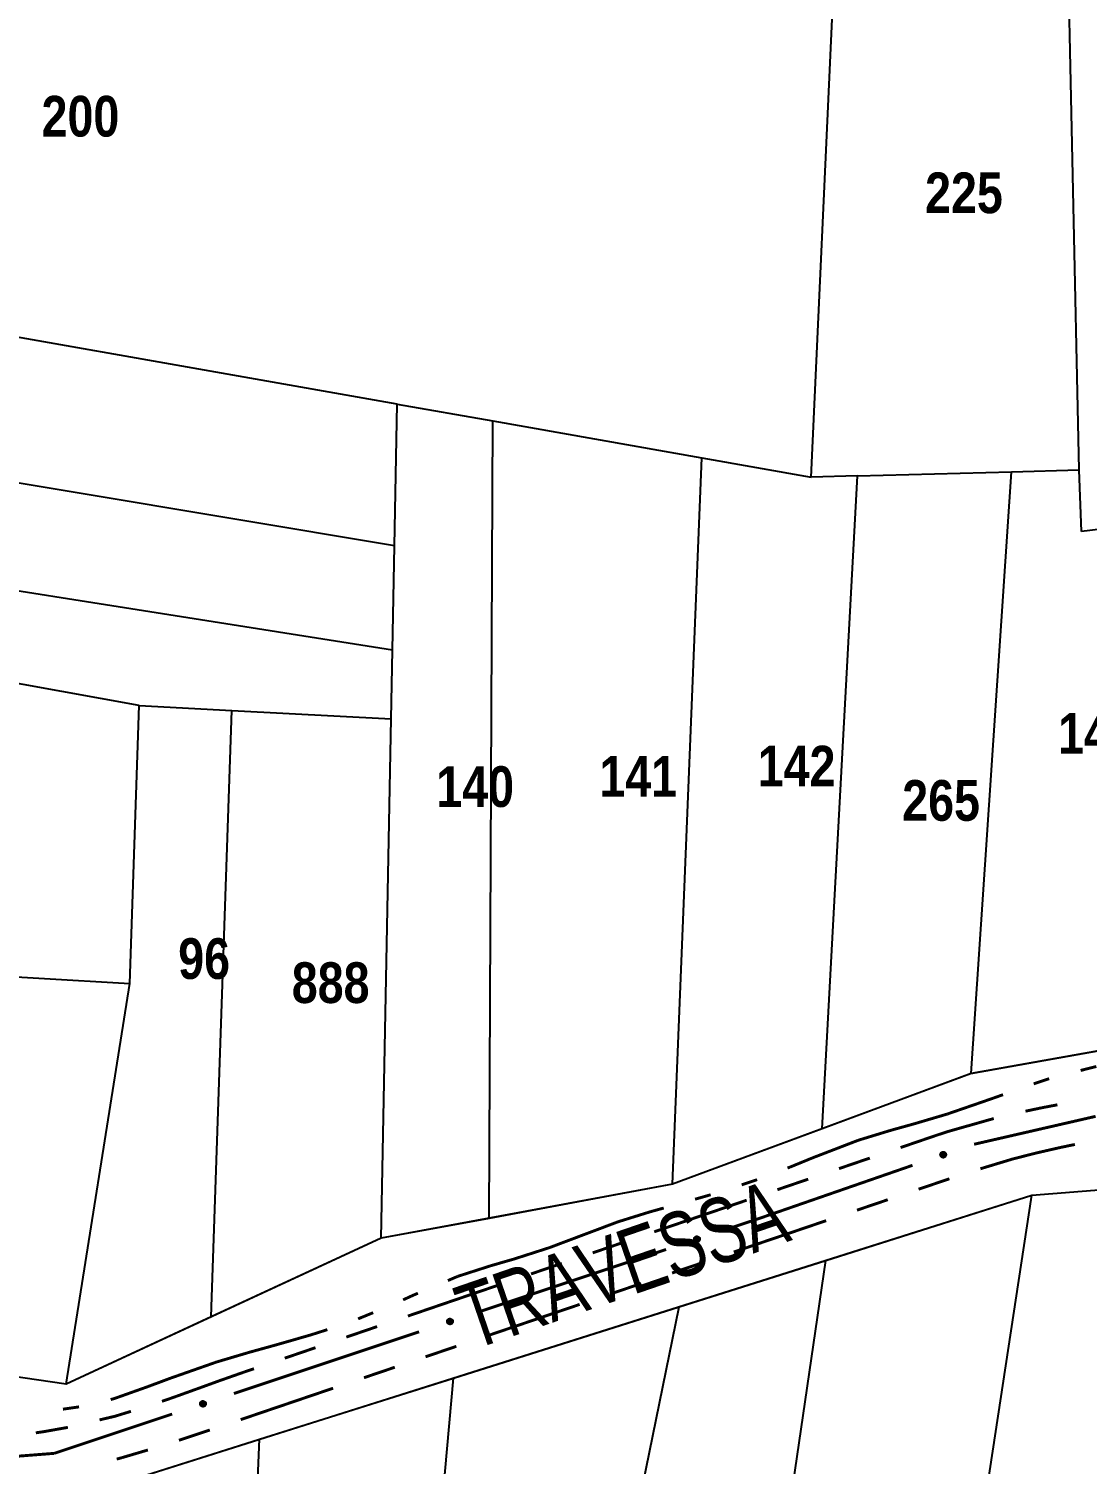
# Model space of a CAD drawing. Extents: x 203591 to 208218, y 4854879 to 4857795.
# Drawn here: x 204735.7 to 204800.8, y 4855756 to 4855844.2 of the extents above; entities that cross this region are included whole.
import ezdxf
from ezdxf.enums import TextEntityAlignment as Align

# ---------------------------------------------------------------- set-up
doc = ezdxf.new("R2010")
doc.units = 0
doc.header["$LTSCALE"] = 1.5
doc.header["$MEASUREMENT"] = 0
doc.linetypes.add('PHANTOMX2', pattern=[5, 2.5, -0.5, 0.5, -0.5, 0.5, -0.5])
for name, color, linetype in [('CD-MALHA-LOTES', 40, 'CONTINUOUS'), ('HD-VALAS-DRENOS', 170, 'CONTINUOUS'), ('RU-QUADRAS', 210, 'CONTINUOUS'), ('SV-EIXO-RUA-N-PAV', 6, 'CONTINUOUS'), ('SV-RUA-NAO-PAV-S-GUIA-C-GUIA', 7, 'PHANTOMX2'), ('SV-TXT-RUA-N-PAV-S-GUIA-C-GUIA', 7, 'CONTINUOUS'), ('Th_NmrPorta', 7, 'CONTINUOUS')]:
    doc.layers.add(name, color=color, linetype=linetype)
doc.styles.add('ARIAL', font='ARIAL.TTF')
doc.styles.get("Standard").update_dxf_attribs({"font": 'swisscbo.ttf'})

msp = doc.modelspace()

# ---------------------------------------------------------------- linework, layer by layer
at = {"layer": 'CD-MALHA-LOTES', "linetype": 'Continuous', "flags": 128}
for points in [[(204800.27, 4855817.07), (204799.11, 4855871.43)], [(204783.82, 4855816.63), (204785.14, 4855845.68)], [(204758.37, 4855821.12), (204721.65, 4855827.59)], [(204758.21, 4855812.41), (204758.37, 4855821.12)], [(204758.37, 4855821.12), (204764.24, 4855820.08)], [(204764.02, 4855771.07), (204764.24, 4855820.08)], [(204764.24, 4855820.08), (204777.09, 4855817.82)], [(204758.21, 4855812.41), (204718.45, 4855819.05)], [(204775.29, 4855773.17), (204777.09, 4855817.82)], [(204777.09, 4855817.82), (204783.82, 4855816.63)], [(204796.12, 4855816.96), (204800.27, 4855817.07)], [(204800.42, 4855813.29), (204800.27, 4855817.07)], [(204786.66, 4855816.71), (204783.82, 4855816.63)], [(204784.49, 4855776.58), (204786.66, 4855816.71)], [(204786.66, 4855816.71), (204796.12, 4855816.96)], [(204793.65, 4855779.97), (204796.12, 4855816.96)], [(204802.96, 4855813.59), (204800.42, 4855813.29)], [(204758.08, 4855806), (204716.04, 4855812.62)], [(204758.08, 4855806), (204758.21, 4855812.41)], [(204742.51, 4855802.59), (204714.2, 4855807.71)], [(204758, 4855801.78), (204758.08, 4855806)], [(204741.94, 4855785.51), (204742.51, 4855802.59)], [(204742.51, 4855802.59), (204748.2, 4855802.29)], [(204746.93, 4855765.01), (204748.2, 4855802.29)], [(204748.2, 4855802.29), (204758, 4855801.78)], [(204757.39, 4855769.85), (204758, 4855801.78)], [(204730.73, 4855786.16), (204741.94, 4855785.51)], [(204738.03, 4855760.89), (204741.94, 4855785.51)], [(204803.88, 4855781.79), (204793.65, 4855779.97)], [(204793.65, 4855779.97), (204784.49, 4855776.58)], [(204784.49, 4855776.58), (204775.29, 4855773.17)], [(204797.38, 4855772.49), (204815.41, 4855773.93)], [(204775.29, 4855773.17), (204764.02, 4855771.07)], [(204784.72, 4855768.49), (204797.38, 4855772.49)], [(204792.11, 4855737.93), (204797.38, 4855772.49)], [(204764.02, 4855771.07), (204757.39, 4855769.85)], [(204757.39, 4855769.85), (204746.93, 4855765.01)], [(204775.7, 4855765.64), (204784.72, 4855768.49)], [(204779.53, 4855733.04), (204784.72, 4855768.49)], [(204746.93, 4855765.01), (204738.03, 4855760.89)], [(204761.84, 4855761.26), (204775.7, 4855765.64)], [(204768.84, 4855732.01), (204775.7, 4855765.64)], [(204738.03, 4855760.89), (204724.97, 4855762.78)], [(204749.91, 4855757.5), (204761.84, 4855761.26)], [(204759.12, 4855731.07), (204761.84, 4855761.26)], [(204739.24, 4855754.13), (204749.91, 4855757.5)], [(204748.77, 4855730.07), (204749.91, 4855757.5)]]:
    msp.add_lwpolyline(points, dxfattribs=at)
at = {"layer": 'HD-VALAS-DRENOS', "const_width": 0.18, "flags": 128}
for points in [[(204801.338549, 4855780.404367), (204800.368643, 4855780.160888)], [(204798.434434, 4855779.654636), (204797.484998, 4855779.340677)], [(204795.006047, 4855778.460633), (204792.766471, 4855777.687062)], [(204795.599855, 4855778.672844), (204795.006047, 4855778.460633)], [(204792.172256, 4855777.481815), (204790.857101, 4855777.093315)], [(204792.766471, 4855777.687062), (204792.172256, 4855777.481815)], [(204788.702311, 4855776.482329), (204787.019065, 4855775.967573)], [(204788.933368, 4855776.546503), (204788.702311, 4855776.482329)], [(204790.148719, 4855776.884058), (204788.933368, 4855776.546503)], [(204790.857101, 4855777.093315), (204790.148719, 4855776.884058)], [(204786.7, 4855775.87), (204784.211721, 4855774.911935)], [(204787.019065, 4855775.967573), (204786.7, 4855775.87)], [(204783.901723, 4855774.792577), (204783.28387, 4855774.539126)], [(204784.211721, 4855774.911935), (204783.901723, 4855774.792577)], [(204782.512784, 4855774.222817), (204782.357057, 4855774.163734)], [(204783.28387, 4855774.539126), (204782.512784, 4855774.222817)], [(204780.393232, 4855773.418663), (204779.541019, 4855773.130586)], [(204780.487116, 4855773.454282), (204780.393232, 4855773.418663)], [(204777.538643, 4855772.493901), (204776.673873, 4855772.249288)], [(204777.6354, 4855772.523895), (204777.538643, 4855772.493901)], [(204772.831793, 4855771.137546), (204771.94, 4855770.86)], [(204773.878335, 4855771.463254), (204772.831793, 4855771.137546)], [(204774.748893, 4855771.706658), (204773.878335, 4855771.463254)], [(204771.94, 4855770.86), (204770.006637, 4855770.131627)], [(204767.729013, 4855769.272952), (204766.238304, 4855768.79358)], [(204768.135193, 4855769.426151), (204767.729013, 4855769.272952)], [(204769.133032, 4855769.802507), (204768.135193, 4855769.426151)], [(204770.006637, 4855770.131627), (204769.133032, 4855769.802507)], [(204765.565719, 4855768.577295), (204764.32305, 4855768.218266)], [(204766.238304, 4855768.79358), (204765.565719, 4855768.577295)], [(204762.1, 4855767.51), (204761.486102, 4855767.249799)], [(204762.41724, 4855767.612004), (204762.1, 4855767.51)], [(204764.123069, 4855768.160489), (204762.41724, 4855767.612004)], [(204764.32305, 4855768.218266), (204764.123069, 4855768.160489)], [(204759.340084, 4855766.340211), (204758.730928, 4855766.063218)], [(204759.644678, 4855766.469312), (204759.340084, 4855766.340211)], [(204756.892965, 4855765.275483), (204755.967794, 4855764.895933)], [(204754.08088, 4855764.233965), (204753.128018, 4855763.930559)], [(204750.243644, 4855763.105997), (204749.296526, 4855762.844404)], [(204750.743596, 4855763.244084), (204750.243644, 4855763.105997)], [(204751.206348, 4855763.376515), (204750.743596, 4855763.244084)], [(204753.000977, 4855763.890107), (204751.206348, 4855763.376515)], [(204753.128018, 4855763.930559), (204753.000977, 4855763.890107)], [(204747.26, 4855762.24), (204744.530363, 4855761.281303)], [(204747.362483, 4855762.270415), (204747.26, 4855762.24)], [(204749.296526, 4855762.844404), (204747.362483, 4855762.270415)], [(204743.02817, 4855760.723351), (204741.711398, 4855760.255197)], [(204743.592707, 4855760.933785), (204743.02817, 4855760.723351)], [(204744.437581, 4855761.248716), (204743.592707, 4855760.933785)], [(204744.530363, 4855761.281303), (204744.437581, 4855761.248716)], [(204741.018741, 4855760.008937), (204740.764022, 4855759.936315)], [(204741.711398, 4855760.255197), (204741.018741, 4855760.008937)], [(204738.819524, 4855759.486763), (204737.82985, 4855759.343427)]]:
    msp.add_lwpolyline(points, dxfattribs=at)
at = {"layer": 'RU-QUADRAS', "color": 6, "linetype": 'Continuous'}
msp.add_lwpolyline([(205011.79, 4855806.79), (204928.96, 4855795.83), (204928.74, 4855797.82, 0.007169753), (204822.37, 4855785.08), (204793.61, 4855779.96), (204775.29, 4855773.17), (204757.39, 4855769.85), (204738.03, 4855760.89), (204724.97, 4855762.78), (204723.73, 4855757.76), (204664.24, 4855762.88), (204665.09, 4855772.42), (204668.36, 4855781.52), (204669.07, 4855785.22), (204683.02, 4855788.92), (204706.64, 4855787.56), (204735.25, 4855863.86), (204799.11, 4855872.3), (204799.11, 4855871.43), (204872.83, 4855883.51), (204873.12, 4855881.76), (204926.68, 4855888.9), (204928.13, 4855883.51), (204959.64, 4855890.5)], format="xyb", dxfattribs=at)
msp.add_lwpolyline([(205003.53, 4855702.96), (204927.62, 4855701.12), (204927.89, 4855699.12), (204871.88, 4855695.7), (204872.17, 4855692.29), (204794.88, 4855689.44), (204782.43, 4855690.3), (204783.2, 4855695.12), (204732.27, 4855705.31), (204709, 4855715.52), (204710.05, 4855718.36), (204669.07, 4855731.64), (204665.56, 4855743.8), (204666.65, 4855752.85), (204739.24, 4855754.13), (204797.38, 4855772.49), (204815.41, 4855773.93), (204815.6, 4855775.48), (204854.95, 4855775.33), (204855.09, 4855779.03), (204873.02, 4855780.6), (204872.91, 4855781.96), (205036.91, 4855798.77)], dxfattribs=at)
at = {"layer": 'SV-EIXO-RUA-N-PAV', "const_width": 0.18, "flags": 128}
for points in [[(204800.645586, 4855777.192005), (204801.29, 4855777.34)], [(204793.823192, 4855775.625182), (204800.645586, 4855777.192005)], [(204780.89, 4855771.16), (204790.039129, 4855774.331412)], [(204778.692093, 4855770.427365), (204780.58946, 4855771.05982)], [(204780.58946, 4855771.05982), (204780.89, 4855771.16)], [(204763.513161, 4855765.36772), (204774.89736, 4855769.162454)], [(204748.334228, 4855760.308076), (204759.718427, 4855764.102809)], [(204737.3, 4855756.63), (204744.539495, 4855759.043165)], [(204732.944393, 4855756.289412), (204736.93222, 4855756.601242)], [(204736.93222, 4855756.601242), (204737.3, 4855756.63)]]:
    msp.add_lwpolyline(points, dxfattribs=at)
at = {"layer": 'SV-EIXO-RUA-N-PAV', "flags": 128}
for points in [[(204791.757011, 4855775.043397), (204791.777735, 4855775.087698), (204791.804605, 4855775.121534), (204791.835138, 4855775.143305), (204791.867136, 4855775.155508), (204791.901278, 4855775.164306), (204791.937657, 4855775.165581), (204791.978347, 4855775.158052), (204792.022933, 4855775.137575), (204792.055786, 4855775.107771), (204792.078732, 4855775.078978), (204792.093377, 4855775.046345), (204792.101368, 4855775.013035), (204792.101443, 4855774.975203), (204792.09341, 4855774.934042), (204792.071735, 4855774.889708), (204792.045165, 4855774.856716), (204792.015079, 4855774.836433), (204791.982178, 4855774.821917), (204791.947214, 4855774.813354), (204791.911497, 4855774.812308), (204791.870069, 4855774.82047), (204791.826594, 4855774.842443), (204791.793387, 4855774.868568), (204791.772687, 4855774.898362), (204791.759125, 4855774.931074), (204791.749885, 4855774.965211), (204791.747081, 4855775.001726), (204791.757011, 4855775.043397)], [(204776.623609, 4855769.853905), (204776.644859, 4855769.897956), (204776.672131, 4855769.931469), (204776.702922, 4855769.952875), (204776.735063, 4855769.964695), (204776.769308, 4855769.973085), (204776.805699, 4855769.973926), (204776.846297, 4855769.965913), (204776.890635, 4855769.944906), (204776.92313, 4855769.914712), (204776.945731, 4855769.885648), (204776.959987, 4855769.852842), (204776.967579, 4855769.819439), (204776.967203, 4855769.781609), (204776.958681, 4855769.740547), (204776.936478, 4855769.696474), (204776.909517, 4855769.663802), (204776.879191, 4855769.643879), (204776.846119, 4855769.629756), (204776.811056, 4855769.62161), (204776.775329, 4855769.620991), (204776.734001, 4855769.629646), (204776.690792, 4855769.652136), (204776.657898, 4855769.678655), (204776.637555, 4855769.708693), (204776.624384, 4855769.741565), (204776.615551, 4855769.775809), (204776.613183, 4855769.812356), (204776.623609, 4855769.853905)], [(204761.444676, 4855764.794261), (204761.465927, 4855764.838311), (204761.493198, 4855764.871825), (204761.523989, 4855764.89323), (204761.556131, 4855764.905051), (204761.590375, 4855764.913441), (204761.626766, 4855764.914282), (204761.667364, 4855764.906269), (204761.711702, 4855764.885262), (204761.744198, 4855764.855068), (204761.766798, 4855764.826004), (204761.781054, 4855764.793198), (204761.788647, 4855764.759795), (204761.78827, 4855764.721965), (204761.779748, 4855764.680902), (204761.757546, 4855764.63683), (204761.730584, 4855764.604157), (204761.700258, 4855764.584235), (204761.667187, 4855764.570112), (204761.632123, 4855764.561966), (204761.596396, 4855764.561346), (204761.555068, 4855764.570001), (204761.511859, 4855764.592492), (204761.478965, 4855764.61901), (204761.458622, 4855764.649049), (204761.445451, 4855764.681921), (204761.436619, 4855764.716165), (204761.43425, 4855764.752711), (204761.444676, 4855764.794261)], [(204746.265743, 4855759.734616), (204746.286994, 4855759.778667), (204746.314265, 4855759.812181), (204746.345057, 4855759.833586), (204746.377198, 4855759.845407), (204746.411442, 4855759.853796), (204746.447834, 4855759.854637), (204746.488431, 4855759.846624), (204746.532769, 4855759.825617), (204746.565265, 4855759.795424), (204746.587866, 4855759.766359), (204746.602121, 4855759.733554), (204746.609714, 4855759.700151), (204746.609338, 4855759.66232), (204746.600815, 4855759.621258), (204746.578613, 4855759.577185), (204746.551651, 4855759.544513), (204746.521325, 4855759.52459), (204746.488254, 4855759.510468), (204746.453191, 4855759.502322), (204746.417463, 4855759.501702), (204746.376135, 4855759.510357), (204746.332926, 4855759.532847), (204746.300032, 4855759.559366), (204746.279689, 4855759.589404), (204746.266518, 4855759.622276), (204746.257686, 4855759.656521), (204746.255317, 4855759.693067), (204746.265743, 4855759.734616)]]:
    msp.add_lwpolyline(points, close=True, dxfattribs=at)
for points in [[(204791.747081, 4855775.001726), (204792.022933, 4855775.137575)], [(204791.749885, 4855774.965211), (204792.055786, 4855775.107771)], [(204791.752999, 4855774.984884), (204792.034884, 4855775.121588)], [(204791.753429, 4855775.021138), (204791.997926, 4855775.144882)], [(204791.757011, 4855775.043397), (204791.978347, 4855775.158052)], [(204791.757725, 4855774.950418), (204792.061975, 4855775.09343)], [(204791.759125, 4855774.931074), (204792.078732, 4855775.078978)], [(204791.768502, 4855774.915161), (204792.085249, 4855775.059617)], [(204791.76928, 4855775.067069), (204791.951153, 4855775.158996)], [(204791.772687, 4855774.898362), (204792.093377, 4855775.046345)], [(204791.777735, 4855775.087698), (204791.937657, 4855775.165581)], [(204791.786568, 4855774.883875), (204792.094685, 4855775.028228)], [(204791.792969, 4855775.107052), (204791.911427, 4855775.161112)], [(204791.793387, 4855774.868568), (204792.101368, 4855775.013035)], [(204791.804605, 4855775.121534), (204791.901278, 4855775.164306)], [(204791.812369, 4855774.85527), (204792.09728, 4855774.991579)], [(204791.826594, 4855774.842443), (204792.101443, 4855774.975203)], [(204791.851459, 4855774.83416), (204792.094718, 4855774.953142)], [(204791.870069, 4855774.82047), (204792.09341, 4855774.934042)], [(204791.895207, 4855774.820441), (204792.075395, 4855774.908895)], [(204791.911497, 4855774.812308), (204792.071735, 4855774.889708)], [(204791.933248, 4855774.814853), (204792.052548, 4855774.870648)], [(204791.947214, 4855774.813354), (204792.045165, 4855774.856716)], [(204776.613183, 4855769.812356), (204776.890635, 4855769.944906)], [(204776.615551, 4855769.775809), (204776.92313, 4855769.914712)], [(204776.618899, 4855769.795444), (204776.902395, 4855769.928778)], [(204776.619762, 4855769.83169), (204776.865717, 4855769.95251)], [(204776.623214, 4855769.760924), (204776.929148, 4855769.900299)], [(204776.623609, 4855769.853905), (204776.846297, 4855769.965913)], [(204776.624384, 4855769.741565), (204776.945731, 4855769.885648)], [(204776.63357, 4855769.725541), (204776.952017, 4855769.86621)], [(204776.636159, 4855769.877429), (204776.819115, 4855769.967181)], [(204776.637555, 4855769.708693), (204776.959987, 4855769.852842)], [(204776.644859, 4855769.897956), (204776.805699, 4855769.973926)], [(204776.651262, 4855769.694042), (204776.961079, 4855769.834711)], [(204776.657898, 4855769.678655), (204776.967579, 4855769.819439)], [(204776.660323, 4855769.917127), (204776.779417, 4855769.96977)], [(204776.672131, 4855769.931469), (204776.769308, 4855769.973085)], [(204776.67672, 4855769.665131), (204776.963236, 4855769.798033)], [(204776.690792, 4855769.652136), (204776.967203, 4855769.781609)], [(204776.715555, 4855769.643556), (204776.960216, 4855769.75963)], [(204776.734001, 4855769.629646), (204776.958681, 4855769.740547)], [(204776.759137, 4855769.629317), (204776.940367, 4855769.715617)], [(204776.775329, 4855769.620991), (204776.936478, 4855769.696474)], [(204776.797109, 4855769.623276), (204776.917066, 4855769.677645)], [(204776.811056, 4855769.62161), (204776.909517, 4855769.663802)], [(204761.43425, 4855764.752711), (204761.711702, 4855764.885262)], [(204761.436619, 4855764.716165), (204761.744198, 4855764.855068)], [(204761.439966, 4855764.7358), (204761.723462, 4855764.869133)], [(204761.440829, 4855764.772046), (204761.686784, 4855764.892866)], [(204761.444281, 4855764.70128), (204761.750215, 4855764.840654)], [(204761.444676, 4855764.794261), (204761.667364, 4855764.906269)], [(204761.445451, 4855764.681921), (204761.766798, 4855764.826004)], [(204761.454637, 4855764.665897), (204761.773084, 4855764.806566)], [(204761.457226, 4855764.817785), (204761.640182, 4855764.907537)], [(204761.458622, 4855764.649049), (204761.781054, 4855764.793198)], [(204761.465927, 4855764.838311), (204761.626766, 4855764.914282)], [(204761.472329, 4855764.634397), (204761.782146, 4855764.775066)], [(204761.478965, 4855764.61901), (204761.788647, 4855764.759795)], [(204761.48139, 4855764.857483), (204761.600484, 4855764.910126)], [(204761.493198, 4855764.871825), (204761.590375, 4855764.913441)], [(204761.497787, 4855764.605487), (204761.784303, 4855764.738389)], [(204761.511859, 4855764.592492), (204761.78827, 4855764.721965)], [(204761.536622, 4855764.583912), (204761.781283, 4855764.699985)], [(204761.555068, 4855764.570001), (204761.779748, 4855764.680902)], [(204761.580204, 4855764.569672), (204761.761434, 4855764.655972)], [(204761.596396, 4855764.561346), (204761.757546, 4855764.63683)], [(204761.618176, 4855764.563631), (204761.738133, 4855764.618)], [(204761.632123, 4855764.561966), (204761.730584, 4855764.604157)], [(204746.255317, 4855759.693067), (204746.532769, 4855759.825617)], [(204746.257686, 4855759.656521), (204746.565265, 4855759.795424)], [(204746.261034, 4855759.676156), (204746.544529, 4855759.809489)], [(204746.261897, 4855759.712402), (204746.507852, 4855759.833222)], [(204746.265349, 4855759.641636), (204746.571282, 4855759.78101)], [(204746.265743, 4855759.734616), (204746.488431, 4855759.846624)], [(204746.266518, 4855759.622276), (204746.587866, 4855759.766359)], [(204746.275705, 4855759.606253), (204746.594152, 4855759.746922)], [(204746.278294, 4855759.758141), (204746.46125, 4855759.847893)], [(204746.279689, 4855759.589404), (204746.602121, 4855759.733554)], [(204746.286994, 4855759.778667), (204746.447834, 4855759.854637)], [(204746.293396, 4855759.574753), (204746.603213, 4855759.715422)], [(204746.300032, 4855759.559366), (204746.609714, 4855759.700151)], [(204746.302458, 4855759.797839), (204746.421552, 4855759.850482)], [(204746.314265, 4855759.812181), (204746.411442, 4855759.853796)], [(204746.318855, 4855759.545843), (204746.605371, 4855759.678745)], [(204746.332926, 4855759.532847), (204746.609338, 4855759.66232)], [(204746.35769, 4855759.524268), (204746.60235, 4855759.640341)], [(204746.376135, 4855759.510357), (204746.600815, 4855759.621258)], [(204746.401271, 4855759.510028), (204746.582501, 4855759.596328)], [(204746.417463, 4855759.501702), (204746.578613, 4855759.577185)], [(204746.439243, 4855759.503987), (204746.5592, 4855759.558356)], [(204746.453191, 4855759.502322), (204746.551651, 4855759.544513)]]:
    msp.add_lwpolyline(points, dxfattribs=at)
at = {"layer": 'SV-RUA-NAO-PAV-S-GUIA-C-GUIA', "const_width": 0.18, "flags": 128}
for points in [[(204797.996231, 4855777.871184), (204796.981149, 4855777.657339)], [(204798.941947, 4855778.050884), (204797.996231, 4855777.871184)], [(204792.146817, 4855776.38751), (204791.46, 4855776.16)], [(204792.180134, 4855776.398546), (204792.146817, 4855776.38751)], [(204793.108425, 4855776.66182), (204792.180134, 4855776.398546)], [(204795.032538, 4855777.207522), (204793.108425, 4855776.66182)], [(204791.46, 4855776.16), (204789.306022, 4855775.423286)], [(204799.108377, 4855775.424469), (204800.016003, 4855775.613572)], [(204787.413648, 4855774.776047), (204785.521273, 4855774.128807)], [(204794.208623, 4855774.118894), (204796.122903, 4855774.698147)], [(204796.122903, 4855774.698147), (204796.190354, 4855774.718557)], [(204796.190354, 4855774.718557), (204797.091125, 4855774.947979)], [(204797.091125, 4855774.947979), (204797.644551, 4855775.088933)], [(204797.644551, 4855775.088933), (204799.037336, 4855775.408185)], [(204799.037336, 4855775.408185), (204799.108377, 4855775.424469)], [(204783.628898, 4855773.481568), (204781.736524, 4855772.834329)], [(204790.411801, 4855772.861562), (204792.305416, 4855773.505164)], [(204779.844149, 4855772.18709), (204774.167026, 4855770.245372)], [(204786.624571, 4855771.574359), (204788.518186, 4855772.21796)], [(204779.050112, 4855768.999953), (204784.730956, 4855770.930757)], [(204772.274651, 4855769.598133), (204770.382277, 4855768.950894)], [(204768.489902, 4855768.303654), (204766.597528, 4855767.656415)], [(204775.262882, 4855767.71275), (204777.156497, 4855768.356351)], [(204764.705153, 4855767.009176), (204759.02803, 4855765.067458)], [(204771.475653, 4855766.425547), (204773.369268, 4855767.069148)], [(204763.901194, 4855763.851141), (204769.582038, 4855765.781945)], [(204757.135655, 4855764.420219), (204755.24328, 4855763.77298)], [(204753.350906, 4855763.125741), (204751.458531, 4855762.478501)], [(204760.113964, 4855762.563937), (204762.007579, 4855763.207539)], [(204748.89, 4855761.6), (204747.677431, 4855761.173505)], [(204749.566157, 4855761.831262), (204748.89, 4855761.6)], [(204756.326734, 4855761.276734), (204758.220349, 4855761.920336)], [(204746.063047, 4855760.590228), (204744.855745, 4855760.154665)], [(204746.736645, 4855760.834527), (204746.063047, 4855760.590228)], [(204747.474437, 4855761.102107), (204746.736645, 4855760.834527)], [(204747.677431, 4855761.173505), (204747.474437, 4855761.102107)], [(204750.04, 4855759.14), (204754.433119, 4855760.633133)], [(204744.650939, 4855760.080777), (204743.911679, 4855759.824951)], [(204744.855745, 4855760.154665), (204744.650939, 4855760.080777)], [(204741.03, 4855758.91), (204740.079794, 4855758.68603)], [(204741.052698, 4855758.917007), (204741.03, 4855758.91)], [(204742.008202, 4855759.211985), (204741.052698, 4855758.917007)], [(204748.752667, 4855758.701615), (204749.699285, 4855759.023974)], [(204749.699285, 4855759.023974), (204750.04, 4855759.14)], [(204750.04, 4855759.14), (204750.0401, 4855759.1401)], [(204736.630528, 4855757.958632), (204736.161816, 4855757.891167)], [(204737.148854, 4855758.050807), (204736.630528, 4855757.958632)], [(204738.109866, 4855758.221706), (204737.148854, 4855758.050807)], [(204738.133139, 4855758.227191), (204738.109866, 4855758.221706)], [(204744.959597, 4855757.431784), (204746.857266, 4855758.063332)], [(204741.130466, 4855756.27628), (204741.448247, 4855756.36196)], [(204741.448247, 4855756.36196), (204743.050357, 4855756.836359)]]:
    msp.add_lwpolyline(points, dxfattribs=at)

# ---------------------------------------------------------------- texts
at = {"layer": 'SV-TXT-RUA-N-PAV-S-GUIA-C-GUIA', "style": 'ARIAL', "width": 0.7}
msp.add_text('TRAVESSA', height=4, rotation=19, dxfattribs=at).set_placement((204762.968953, 4855762.953379))
at = {"layer": 'Th_NmrPorta', "color": 1}
for s, p in [('200', (204736.516587, 4855838.806635)), ('225', (204790.81023, 4855834.099088)), ('143', (204798.984558, 4855800.871)), ('141', (204770.794766, 4855798.236177)), ('142', (204780.524766, 4855798.866177)), ('140', (204760.772028, 4855797.606883)), ('265', (204789.404766, 4855796.756177)), ('96', (204744.912028, 4855787.036883)), ('888', (204751.892028, 4855785.556883))]:
    msp.add_text(s, height=2.5, dxfattribs=at).set_placement(p, align=Align.MIDDLE_LEFT)

doc.saveas('drawing.dxf')
